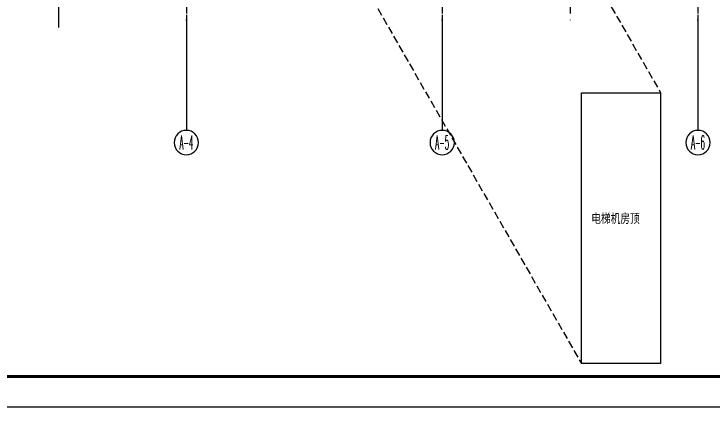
# Model space of a CAD drawing. Extents: x 1980812 to 2578970, y -669191 to 284498.
# Drawn here: x 2014305 to 2037260, y -204044 to -191133 of the extents above; entities that cross this region are included whole.
import ezdxf
from ezdxf.enums import TextEntityAlignment as Align

# ---------------------------------------------------------------- set-up
doc = ezdxf.new("R2010")
doc.units = 0
doc.header["$LTSCALE"] = 1000
doc.header["$MEASUREMENT"] = 0
doc.linetypes.add('DASH', pattern=[0.35, 0.25, -0.1])
doc.linetypes.add('DOTE', pattern=[2.42, 2, -0.2, 0.02, -0.2])
for name, color, linetype in [('AXIS', 3, 'Continuous'), ('AXIS_TEXT', 7, 'Continuous'), ('DIM_SYMB', 3, 'Continuous'), ('dote', 1, 'DOTE'), ('TK', 1, 'Continuous'), ('房间名称', 7, 'Continuous')]:
    doc.layers.add(name, color=color, linetype=linetype)
doc.styles.add('_TCH_AXIS', font='COMPLEX', dxfattribs={"bigfont": 'GBCBIG'})
doc.styles.add('COMPLEX', font='COMPLEX')
doc.styles.add('HZF', font='ROMANS2', dxfattribs={"width": 0.7, "bigfont": 'HZDF2'})

# ---------------------------------------------------------------- blocks, each defined once
blk = doc.blocks.new('_AXISO')
blk.add_circle((0, 0), 0.5)
at = {"layer": 'AXIS_TEXT', "style": 'COMPLEX', "width": 1.041667}
blk.add_attdef('A', text='', height=0.56, dxfattribs=at).set_placement((-0.25, -0.28), (0.25, -0.28), align=Align.FIT)

msp = doc.modelspace()

# ---------------------------------------------------------------- linework, layer by layer
at = {"layer": 'AXIS'}
for p, q in [((2019966.5, -191161.8), (2019966.5, -194956.2)), ((2028366.5, -191161.8), (2028366.5, -194956.2)), ((2036766.5, -191161.8), (2036766.5, -194956.2))]:
    msp.add_line(p, q, dxfattribs=at)
at = {"layer": 'DIM_SYMB', "linetype": 'DASH'}
for p, q in [((2020316.5, -167227.9), (2035540.7, -193718)), ((2017716.5, -176077.9), (2032940.7, -202618))]:
    msp.add_line(p, q, dxfattribs=at)
at = {"layer": 'DIM_SYMB'}
msp.add_lwpolyline([(2032940.7, -193718), (2035540.7, -193718), (2035540.7, -202618), (2032940.7, -202618)], close=True, dxfattribs=at)
at = {"layer": 'dote'}
for p, q in [((2019966.5, -150400.7), (2019966.5, -192501.6)), ((2028366.5, -150400.7), (2028366.5, -192501.6)), ((2032566.5, -150400.7), (2032566.5, -191503)), ((2036766.5, -150400.7), (2036766.5, -192501.6)), ((2015766.5, -177877.9), (2015766.5, -191573.5))]:
    msp.add_line(p, q, dxfattribs=at)
at = {"layer": 'TK'}
msp.add_lwpolyline([(1980812.3, -144644.1), (2064912.3, -144644.1), (2064912.3, -204044.1), (1980812.3, -204044.1)], close=True, dxfattribs=at)
at = {"layer": 'TK', "const_width": 100}
msp.add_lwpolyline([(2063912.3, -203044.1), (2063912.3, -145644.1), (1983312.3, -145644.1), (1983312.3, -203044.1)], close=True, dxfattribs=at)

# ---------------------------------------------------------------- block references
at = {"layer": 'AXIS'}
ref = msp.add_blockref('_AXISO', (2019966.5, -195356.2), dxfattribs=dict(at, xscale=-800, yscale=800, zscale=800, rotation=180))
ref.add_attrib('A', 'A-4', dxfattribs={"layer": 'AXIS_TEXT', "height": 452.55, "style": '_TCH_AXIS', "width": 0.333333}).set_placement((2019740.2, -195582.5), (2020192.8, -195582.5), align=Align.FIT)
ref = msp.add_blockref('_AXISO', (2028366.5, -195356.2), dxfattribs=dict(at, xscale=-800, yscale=800, zscale=800, rotation=180))
ref.add_attrib('A', 'A-5', dxfattribs={"layer": 'AXIS_TEXT', "height": 452.55, "style": '_TCH_AXIS', "width": 0.344262}).set_placement((2028140.2, -195582.5), (2028592.8, -195582.5), align=Align.FIT)
ref = msp.add_blockref('_AXISO', (2036766.5, -195356.2), dxfattribs=dict(at, xscale=-800, yscale=800, zscale=800, rotation=180))
ref.add_attrib('A', 'A-6', dxfattribs={"layer": 'AXIS_TEXT', "height": 452.55, "style": '_TCH_AXIS', "width": 0.344262}).set_placement((2036540.2, -195582.5), (2036992.8, -195582.5), align=Align.FIT)

# ---------------------------------------------------------------- texts
at = {"layer": '房间名称', "style": 'HZF', "width": 0.7}
msp.add_text('电梯机房顶', height=350, dxfattribs=at).set_placement((2034057.9, -197858.4), align=Align.MIDDLE_CENTER)

doc.saveas('drawing.dxf')
